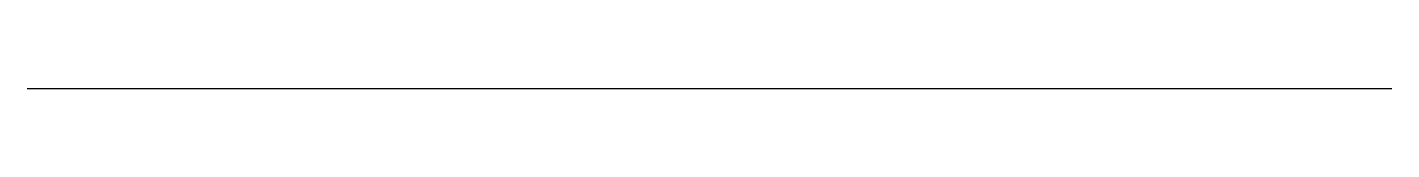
# Model space of a CAD drawing. Header units: millimetres. Extents: x 0 to 10000000, y 0 to 0.
import ezdxf

# ---------------------------------------------------------------- set-up
doc = ezdxf.new("R2010")
doc.units = ezdxf.units.MM

msp = doc.modelspace()

# ---------------------------------------------------------------- linework, layer by layer
for q in [(0.001, 0), (10000000, 0)]:
    msp.add_line((0, 0), q)

doc.saveas('drawing.dxf')
